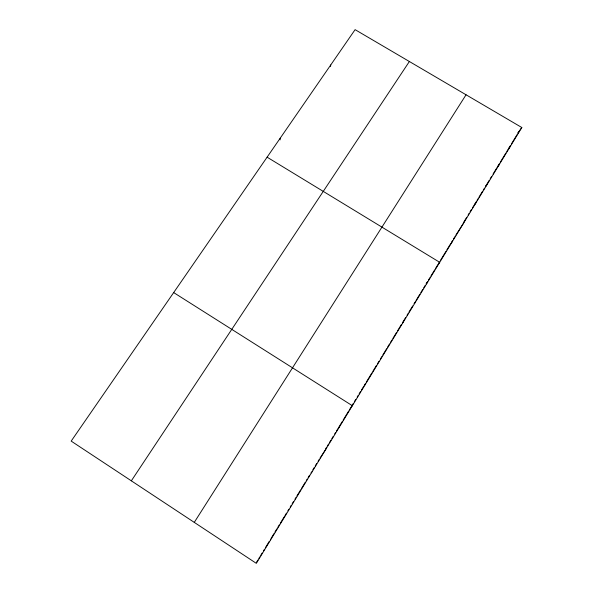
<?xml version="1.0" encoding="UTF-8"?>
<svg xmlns="http://www.w3.org/2000/svg" width="593" height="593" viewBox="0 0 593 593"><rect width="100%" height="100%" fill="white"/><g stroke="black" fill="none" stroke-linecap="round" stroke-linejoin="round"><path stroke-width="0.89" d="M270.623 539.882L270.63 539.133M280.118 139.866L280.163 138.251M330.523 66.475L330.746 64.941M256.487 562.342L257.903 560.022M258.844 558.473L259.786 556.923M260.727 555.382L262.143 553.061M263.559 550.741L264.5 549.192M265.442 547.643L269.215 541.453M271.105 538.348L273.996 533.611M274.952 532.032L276.879 528.874M277.843 527.296L279.281 524.931M280.244 523.352L284.091 517.037M285.048 515.465L286.471 513.13M287.894 510.795L288.843 509.239M290.266 506.904L291.215 505.347M292.164 503.791L293.587 501.456M295.003 499.121L295.951 497.564M296.9 496.007L298.323 493.672L298.627 493.917M298.79 492.902L300.666 489.833M301.6 488.298L305.343 482.153M306.277 480.619L307.211 479.085M308.152 477.55L309.553 475.245M310.954 472.94L312.333 471.405M312.845 469.841L314.283 467.484M315.239 465.92L316.669 463.563M318.107 461.213L319.064 459.642M320.02 458.07L325.861 449.212M325.742 448.671L326.691 447.122M327.632 445.573L328.574 444.031M329.515 442.482L330.931 440.162M331.872 438.612L333.288 436.292M334.704 433.965L335.645 432.423M336.587 430.874L338.003 428.554M342.198 421.667L338.477 427.775L339.196 427.316M343.125 420.14L348.706 410.979M349.64 409.452L351.034 407.161M353.406 403.277L351.501 406.398L352.353 405.708L173.675 292.579M354.355 401.713L355.785 399.371M357.216 397.021L358.165 395.464M359.113 393.9L360.544 391.558M361.5 389.994L363.88 386.087M365.295 383.767L364.354 385.309L365.332 384.405M366.229 382.226L371.87 372.967M372.812 371.426L376.562 365.258M377.519 363.702L378.964 361.33M380.402 358.958L381.848 356.586M382.811 355.007L386.666 348.691M387.629 347.105L389.549 343.947M390.505 342.391L391.929 340.048M392.877 338.492L396.68 332.25M397.629 330.694L401.431 324.453M402.373 322.903L405.656 317.514M407.065 315.209L407.999 313.667M408.94 312.126L412.691 305.966M415.063 302.082L414.099 303.66L415.567 301.948M416.027 300.503L419.874 294.18M420.837 292.594L422.765 289.436M423.728 287.857L425.174 285.485M427.56 281.564L426.137 283.906L427.716 282.001M428.509 280.007L429.94 277.665M430.889 276.101L434.691 269.859M435.64 268.303L438.019 264.404M438.486 263.64L439.413 262.113M440.34 260.586L445.921 251.432M446.848 249.905L450.102 244.568M451.532 242.218L452.489 240.654M453.445 239.083L454.875 236.733M455.832 235.169L463.934 222.538M463.444 222.671L466.743 217.26M468.151 214.94L469.1 213.398M470.041 211.849L471.45 209.529M472.391 207.987L473.807 205.667M474.274 204.904L476.135 201.85M477.061 200.323L477.988 198.796M478.922 197.269L482.643 191.168M483.569 189.641L484.503 188.114M489.255 180.309L485.43 186.587L487.542 183.786M490.211 178.738L491.649 176.388M493.079 174.031L496.904 167.752M497.379 166.981L499.269 163.883M500.21 162.334L505.873 153.031M506.822 151.482L508.238 149.162M508.698 148.391L510.566 145.337M511.5 143.802L517.089 134.626M518.023 133.091L519.424 130.801M521.818 127.517L256.324 563.35L71.182 441.11L355.096 29.65L521.818 127.517L519.905 130.141M194.274 522.381L466.054 94.784M131.335 480.827L409.378 61.509M517.822 132.995L518.89 131.527M508.698 148.532L510.536 146.034M497.46 167.011L499.113 164.787M474.311 205.008L475.816 203.036M450.554 243.997L451.903 242.292M438.583 263.707L439.702 262.314L267.102 157.175M402.358 323.163L403.255 322.155M284.573 516.244L284.722 516.733"/></g></svg>
